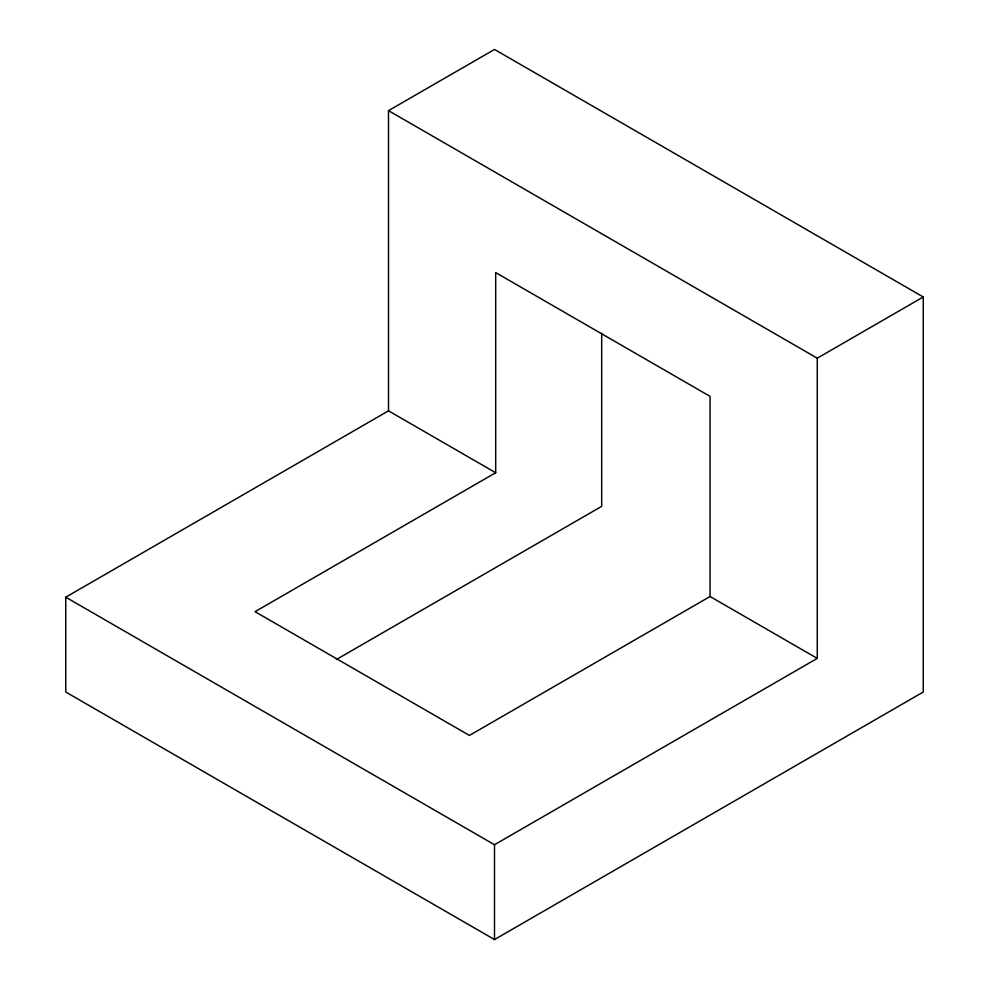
<?xml version="1.0" encoding="UTF-8"?>
<svg xmlns="http://www.w3.org/2000/svg" width="989" height="989" viewBox="0 0 989 989"><rect width="100%" height="100%" fill="white"/><g stroke="black" fill="none" stroke-linecap="round" stroke-linejoin="round"><path stroke-width="1.48" d="M388.504 410.843L388.504 110.644L494.5 49.45L923.256 296.984L923.256 692.016L494.5 939.55L65.744 692.016L65.744 597.195L388.504 410.843L495.687 472.73L495.687 272.593L710.065 396.366L710.065 596.503L469.429 735.433L255.051 611.672L495.687 472.73M388.504 110.644L817.26 358.191L923.256 296.984M336.371 659.527L601.683 506.356L601.683 333.404M65.744 597.195L494.5 844.73L817.26 658.39L817.26 358.191M710.065 596.503L817.26 658.39M494.5 844.73L494.5 939.55"/></g></svg>
